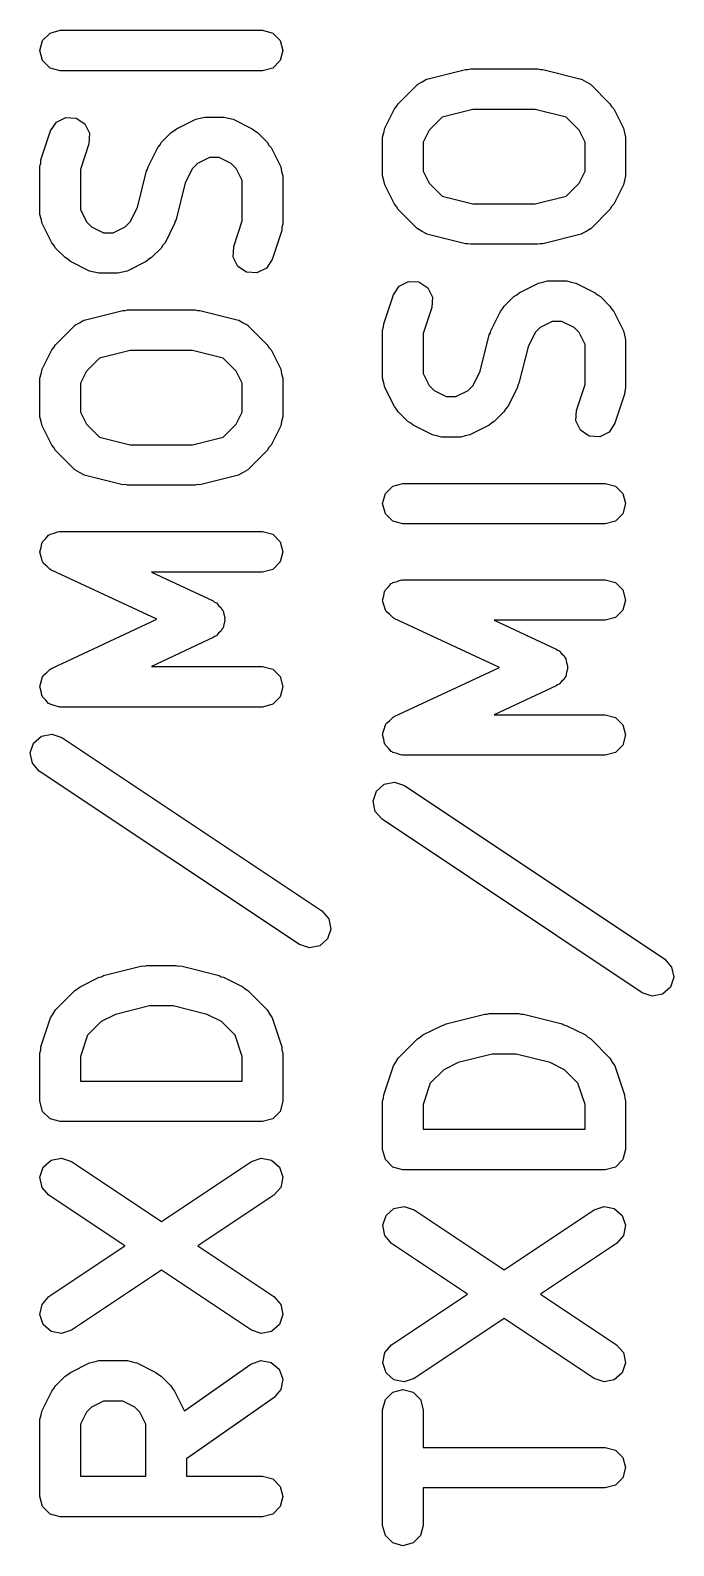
# Model space of a CAD drawing. Extents: x 0.01 to 2.32, y 0.03 to 1.59.
# Drawn here: x 1.259 to 1.4467, y 0.3156 to 0.7577 of the extents above; entities that cross this region are included whole.
import ezdxf

# ---------------------------------------------------------------- set-up
doc = ezdxf.new("R2010")
doc.units = 0
doc.header["$MEASUREMENT"] = 0
doc.layers.add('BLACK', color=7, linetype='CONTINUOUS')

msp = doc.modelspace()

# ---------------------------------------------------------------- linework, layer by layer
at = {"layer": 'BLACK', "linetype": 'CONTINUOUS'}
for p, q in [((1.26255, 0.75474), (1.26471, 0.7569)), ((1.26471, 0.7569), (1.26766, 0.75769)), ((1.26766, 0.75769), (1.32672, 0.75769)), ((1.32672, 0.75769), (1.32967, 0.7569)), ((1.32967, 0.7569), (1.33183, 0.75474)), ((1.26175, 0.75179), (1.26255, 0.75474)), ((1.26255, 0.74884), (1.26175, 0.75179)), ((1.33183, 0.75474), (1.33262, 0.75179)), ((1.33262, 0.75179), (1.33183, 0.74884)), ((1.26471, 0.74667), (1.26255, 0.74884)), ((1.33183, 0.74884), (1.32967, 0.74667)), ((1.26766, 0.74588), (1.26471, 0.74667)), ((1.32672, 0.74588), (1.26766, 0.74588)), ((1.32967, 0.74667), (1.32672, 0.74588)), ((1.37199, 0.74197), (1.37329, 0.74269)), ((1.37329, 0.74269), (1.37457, 0.74343)), ((1.37457, 0.74343), (1.37462, 0.74343)), ((1.37462, 0.74343), (1.37466, 0.74346)), ((1.37466, 0.74346), (1.38591, 0.74627)), ((1.38591, 0.74627), (1.38664, 0.74626)), ((1.38664, 0.74626), (1.38735, 0.74645)), ((1.38735, 0.74645), (1.40703, 0.74645)), ((1.40703, 0.74645), (1.40773, 0.74626)), ((1.40773, 0.74626), (1.40846, 0.74627)), ((1.40846, 0.74627), (1.41971, 0.74346)), ((1.41971, 0.74346), (1.41976, 0.74343)), ((1.41976, 0.74343), (1.41981, 0.74343)), ((1.41981, 0.74343), (1.42109, 0.74269)), ((1.42109, 0.74269), (1.42238, 0.74197)), ((1.3663, 0.73628), (1.37192, 0.7419)), ((1.37192, 0.7419), (1.37197, 0.74193)), ((1.37197, 0.74193), (1.37199, 0.74197)), ((1.42238, 0.74197), (1.42241, 0.74193)), ((1.42241, 0.74193), (1.42245, 0.7419)), ((1.42245, 0.7419), (1.42808, 0.73628)), ((1.36238, 0.72912), (1.36519, 0.73474)), ((1.36519, 0.73474), (1.36582, 0.73546)), ((1.36582, 0.73546), (1.3663, 0.73628)), ((1.38807, 0.73463), (1.37912, 0.7324)), ((1.4063, 0.73463), (1.38807, 0.73463)), ((1.41526, 0.7324), (1.4063, 0.73463)), ((1.42808, 0.73628), (1.42855, 0.73546)), ((1.42855, 0.73546), (1.42919, 0.73474)), ((1.42919, 0.73474), (1.432, 0.72912)), ((1.26487, 0.72835), (1.26655, 0.7309)), ((1.26655, 0.7309), (1.26929, 0.73227)), ((1.26929, 0.73227), (1.27234, 0.73208)), ((1.27234, 0.73208), (1.27489, 0.7304)), ((1.27489, 0.7304), (1.27626, 0.72766)), ((1.30158, 0.72895), (1.3072, 0.73176)), ((1.3072, 0.73176), (1.30853, 0.73203)), ((1.30853, 0.73203), (1.30984, 0.73238)), ((1.30984, 0.73238), (1.31547, 0.73238)), ((1.31547, 0.73238), (1.31678, 0.73203)), ((1.31678, 0.73203), (1.31811, 0.73176)), ((1.31811, 0.73176), (1.32373, 0.72895)), ((1.37912, 0.7324), (1.37533, 0.7286)), ((1.41905, 0.7286), (1.41526, 0.7324)), ((1.26206, 0.71991), (1.26487, 0.72835)), ((1.27626, 0.72766), (1.27607, 0.72461)), ((1.29675, 0.72421), (1.29723, 0.72503)), ((1.29723, 0.72503), (1.30004, 0.72784)), ((1.30004, 0.72784), (1.30087, 0.72832)), ((1.30087, 0.72832), (1.30158, 0.72895)), ((1.32373, 0.72895), (1.32444, 0.72832)), ((1.32444, 0.72832), (1.32527, 0.72784)), ((1.32527, 0.72784), (1.32808, 0.72503)), ((1.32808, 0.72503), (1.32855, 0.72421)), ((1.36175, 0.72648), (1.36211, 0.72779)), ((1.36175, 0.71523), (1.36175, 0.72648)), ((1.36211, 0.72779), (1.36238, 0.72912)), ((1.37533, 0.7286), (1.37357, 0.72508)), ((1.37357, 0.72508), (1.37357, 0.71662)), ((1.42081, 0.72508), (1.41905, 0.7286)), ((1.42081, 0.71662), (1.42081, 0.72508)), ((1.432, 0.72912), (1.43227, 0.72779)), ((1.43227, 0.72779), (1.43262, 0.72648)), ((1.43262, 0.72648), (1.43262, 0.71523)), ((1.27607, 0.72461), (1.27357, 0.71708)), ((1.29331, 0.71787), (1.29612, 0.7235)), ((1.29612, 0.7235), (1.29675, 0.72421)), ((1.32855, 0.72421), (1.32919, 0.7235)), ((1.32919, 0.7235), (1.332, 0.71787)), ((1.26175, 0.71804), (1.262, 0.71896)), ((1.26175, 0.70398), (1.26175, 0.71804)), ((1.262, 0.71896), (1.26206, 0.71991)), ((1.27357, 0.71708), (1.27357, 0.70538)), ((1.29021, 0.70604), (1.29286, 0.71666)), ((1.29286, 0.71666), (1.29318, 0.71723)), ((1.29318, 0.71723), (1.29331, 0.71787)), ((1.30626, 0.71736), (1.30417, 0.71317)), ((1.30772, 0.71881), (1.30626, 0.71736)), ((1.31124, 0.72057), (1.30772, 0.71881)), ((1.31407, 0.72057), (1.31124, 0.72057)), ((1.31759, 0.71881), (1.31407, 0.72057)), ((1.31905, 0.71736), (1.31759, 0.71881)), ((1.32081, 0.71384), (1.31905, 0.71736)), ((1.332, 0.71787), (1.33227, 0.71654)), ((1.33227, 0.71654), (1.33262, 0.71523)), ((1.37357, 0.71662), (1.37533, 0.7131)), ((1.41905, 0.7131), (1.42081, 0.71662)), ((1.30417, 0.71317), (1.30151, 0.70255)), ((1.32081, 0.70213), (1.32081, 0.71384)), ((1.33262, 0.71523), (1.33262, 0.70117)), ((1.36211, 0.71392), (1.36175, 0.71523)), ((1.36238, 0.71259), (1.36211, 0.71392)), ((1.36519, 0.70696), (1.36238, 0.71259)), ((1.37533, 0.7131), (1.37912, 0.70931)), ((1.41526, 0.70931), (1.41905, 0.7131)), ((1.432, 0.71259), (1.42919, 0.70696)), ((1.43227, 0.71392), (1.432, 0.71259)), ((1.43262, 0.71523), (1.43227, 0.71392)), ((1.37912, 0.70931), (1.38807, 0.70708)), ((1.4063, 0.70708), (1.41526, 0.70931)), ((1.26211, 0.70267), (1.26175, 0.70398)), ((1.27357, 0.70538), (1.27533, 0.70186)), ((1.28812, 0.70186), (1.29021, 0.70604)), ((1.36582, 0.70625), (1.36519, 0.70696)), ((1.3663, 0.70543), (1.36582, 0.70625)), ((1.37192, 0.69981), (1.3663, 0.70543)), ((1.38807, 0.70708), (1.4063, 0.70708)), ((1.42808, 0.70543), (1.42245, 0.69981)), ((1.42855, 0.70625), (1.42808, 0.70543)), ((1.42919, 0.70696), (1.42855, 0.70625)), ((1.26238, 0.70134), (1.26211, 0.70267)), ((1.26519, 0.69572), (1.26238, 0.70134)), ((1.27533, 0.70186), (1.27678, 0.7004)), ((1.27678, 0.7004), (1.2803, 0.69864)), ((1.2803, 0.69864), (1.28314, 0.69864)), ((1.28314, 0.69864), (1.28666, 0.7004)), ((1.28666, 0.7004), (1.28812, 0.70186)), ((1.30106, 0.70134), (1.29825, 0.69572)), ((1.30119, 0.70198), (1.30106, 0.70134)), ((1.30151, 0.70255), (1.30119, 0.70198)), ((1.3183, 0.6946), (1.32081, 0.70213)), ((1.33232, 0.6993), (1.32951, 0.69087)), ((1.33237, 0.70025), (1.33232, 0.6993)), ((1.33262, 0.70117), (1.33237, 0.70025)), ((1.37197, 0.69978), (1.37192, 0.69981)), ((1.37199, 0.69974), (1.37197, 0.69978)), ((1.37328, 0.69902), (1.37199, 0.69974)), ((1.37457, 0.69828), (1.37328, 0.69902)), ((1.42109, 0.69902), (1.41981, 0.69828)), ((1.42238, 0.69974), (1.42109, 0.69902)), ((1.42241, 0.69978), (1.42238, 0.69974)), ((1.42245, 0.69981), (1.42241, 0.69978)), ((1.26582, 0.695), (1.26519, 0.69572)), ((1.2663, 0.69418), (1.26582, 0.695)), ((1.26911, 0.69137), (1.2663, 0.69418)), ((1.29715, 0.69418), (1.29433, 0.69137)), ((1.29762, 0.695), (1.29715, 0.69418)), ((1.29825, 0.69572), (1.29762, 0.695)), ((1.31812, 0.69155), (1.3183, 0.6946)), ((1.37462, 0.69828), (1.37457, 0.69828)), ((1.37466, 0.69825), (1.37462, 0.69828)), ((1.38591, 0.69544), (1.37466, 0.69825)), ((1.38664, 0.69545), (1.38591, 0.69544)), ((1.38735, 0.69526), (1.38664, 0.69545)), ((1.40703, 0.69526), (1.38735, 0.69526)), ((1.40773, 0.69545), (1.40703, 0.69526)), ((1.40846, 0.69544), (1.40773, 0.69545)), ((1.41971, 0.69825), (1.40846, 0.69544)), ((1.41976, 0.69828), (1.41971, 0.69825)), ((1.41981, 0.69828), (1.41976, 0.69828)), ((1.26993, 0.69089), (1.26911, 0.69137)), ((1.27064, 0.69026), (1.26993, 0.69089)), ((1.27627, 0.68745), (1.27064, 0.69026)), ((1.2928, 0.69026), (1.28717, 0.68745)), ((1.29351, 0.69089), (1.2928, 0.69026)), ((1.29433, 0.69137), (1.29351, 0.69089)), ((1.31948, 0.68881), (1.31812, 0.69155)), ((1.32951, 0.69087), (1.32782, 0.68832)), ((1.2776, 0.68718), (1.27627, 0.68745)), ((1.27891, 0.68683), (1.2776, 0.68718)), ((1.28453, 0.68683), (1.27891, 0.68683)), ((1.28584, 0.68718), (1.28453, 0.68683)), ((1.28717, 0.68745), (1.28584, 0.68718)), ((1.32204, 0.68713), (1.31948, 0.68881)), ((1.32509, 0.68695), (1.32204, 0.68713)), ((1.32782, 0.68832), (1.32509, 0.68695)), ((1.36487, 0.68054), (1.36655, 0.68309)), ((1.36655, 0.68309), (1.36929, 0.68446)), ((1.36929, 0.68446), (1.37234, 0.68427)), ((1.37234, 0.68427), (1.37489, 0.68259)), ((1.37489, 0.68259), (1.37626, 0.67986)), ((1.40087, 0.68051), (1.40158, 0.68114)), ((1.40158, 0.68114), (1.4072, 0.68395)), ((1.4072, 0.68395), (1.40853, 0.68423)), ((1.40853, 0.68423), (1.40984, 0.68458)), ((1.40984, 0.68458), (1.41547, 0.68458)), ((1.41547, 0.68458), (1.41678, 0.68423)), ((1.41678, 0.68423), (1.41811, 0.68395)), ((1.41811, 0.68395), (1.42373, 0.68114)), ((1.42373, 0.68114), (1.42444, 0.68051)), ((1.36206, 0.6721), (1.36487, 0.68054)), ((1.37607, 0.6768), (1.37357, 0.66928)), ((1.37626, 0.67986), (1.37607, 0.6768)), ((1.39612, 0.67569), (1.39675, 0.6764)), ((1.39675, 0.6764), (1.39723, 0.67722)), ((1.39723, 0.67722), (1.40004, 0.68004)), ((1.40004, 0.68004), (1.40087, 0.68051)), ((1.42444, 0.68051), (1.42527, 0.68004)), ((1.42527, 0.68004), (1.42808, 0.67722)), ((1.42808, 0.67722), (1.42855, 0.6764)), ((1.42855, 0.6764), (1.42919, 0.67569)), ((1.27199, 0.67167), (1.27329, 0.67239)), ((1.27329, 0.67239), (1.27457, 0.67313)), ((1.27457, 0.67313), (1.27462, 0.67313)), ((1.27462, 0.67313), (1.27466, 0.67315)), ((1.27466, 0.67315), (1.28591, 0.67597)), ((1.28591, 0.67597), (1.28664, 0.67595)), ((1.28664, 0.67595), (1.28735, 0.67614)), ((1.28735, 0.67614), (1.30703, 0.67614)), ((1.30703, 0.67614), (1.30773, 0.67595)), ((1.30773, 0.67595), (1.30846, 0.67597)), ((1.30846, 0.67597), (1.31971, 0.67315)), ((1.31971, 0.67315), (1.31976, 0.67313)), ((1.31976, 0.67313), (1.31981, 0.67313)), ((1.31981, 0.67313), (1.32109, 0.67239)), ((1.32109, 0.67239), (1.32238, 0.67167)), ((1.362, 0.67115), (1.36206, 0.6721)), ((1.39331, 0.67007), (1.39612, 0.67569)), ((1.41124, 0.67277), (1.40772, 0.67101)), ((1.41407, 0.67277), (1.41124, 0.67277)), ((1.41759, 0.67101), (1.41407, 0.67277)), ((1.42919, 0.67569), (1.432, 0.67007)), ((1.2663, 0.66598), (1.27192, 0.6716)), ((1.27192, 0.6716), (1.27197, 0.67163)), ((1.27197, 0.67163), (1.27199, 0.67167)), ((1.32238, 0.67167), (1.32241, 0.67163)), ((1.32241, 0.67163), (1.32245, 0.6716)), ((1.32245, 0.6716), (1.32808, 0.66598)), ((1.36175, 0.67024), (1.362, 0.67115)), ((1.36175, 0.65617), (1.36175, 0.67024)), ((1.37357, 0.66928), (1.37357, 0.65757)), ((1.39021, 0.65824), (1.39286, 0.66886)), ((1.39286, 0.66886), (1.39318, 0.66943)), ((1.39318, 0.66943), (1.39331, 0.67007)), ((1.40626, 0.66955), (1.40417, 0.66536)), ((1.40772, 0.67101), (1.40626, 0.66955)), ((1.41905, 0.66955), (1.41759, 0.67101)), ((1.42081, 0.66603), (1.41905, 0.66955)), ((1.432, 0.67007), (1.43227, 0.66873)), ((1.43227, 0.66873), (1.43262, 0.66742)), ((1.26238, 0.65882), (1.26519, 0.66444)), ((1.26519, 0.66444), (1.26582, 0.66515)), ((1.26582, 0.66515), (1.2663, 0.66598)), ((1.28807, 0.66433), (1.27912, 0.66209)), ((1.3063, 0.66433), (1.28807, 0.66433)), ((1.31526, 0.66209), (1.3063, 0.66433)), ((1.32808, 0.66598), (1.32855, 0.66515)), ((1.32855, 0.66515), (1.32919, 0.66444)), ((1.32919, 0.66444), (1.332, 0.65882)), ((1.40417, 0.66536), (1.40151, 0.65474)), ((1.42081, 0.65432), (1.42081, 0.66603)), ((1.43262, 0.66742), (1.43262, 0.65336)), ((1.26211, 0.65749), (1.26238, 0.65882)), ((1.27912, 0.66209), (1.27533, 0.6583)), ((1.31905, 0.6583), (1.31526, 0.66209)), ((1.332, 0.65882), (1.33227, 0.65749)), ((1.26175, 0.65617), (1.26211, 0.65749)), ((1.26175, 0.64493), (1.26175, 0.65617)), ((1.27533, 0.6583), (1.27357, 0.65478)), ((1.27357, 0.65478), (1.27357, 0.64632)), ((1.32081, 0.65478), (1.31905, 0.6583)), ((1.32081, 0.64632), (1.32081, 0.65478)), ((1.33227, 0.65749), (1.33262, 0.65617)), ((1.33262, 0.65617), (1.33262, 0.64493)), ((1.36211, 0.65486), (1.36175, 0.65617)), ((1.36238, 0.65353), (1.36211, 0.65486)), ((1.37357, 0.65757), (1.37533, 0.65405)), ((1.38812, 0.65405), (1.39021, 0.65824)), ((1.40151, 0.65474), (1.40119, 0.65417)), ((1.4183, 0.64679), (1.42081, 0.65432)), ((1.36519, 0.64791), (1.36238, 0.65353)), ((1.37533, 0.65405), (1.37678, 0.65259)), ((1.37678, 0.65259), (1.3803, 0.65083)), ((1.3803, 0.65083), (1.38314, 0.65083)), ((1.38314, 0.65083), (1.38666, 0.65259)), ((1.38666, 0.65259), (1.38812, 0.65405)), ((1.40106, 0.65353), (1.39825, 0.64791)), ((1.40119, 0.65417), (1.40106, 0.65353)), ((1.43232, 0.6515), (1.42951, 0.64306)), ((1.43237, 0.65245), (1.43232, 0.6515)), ((1.43262, 0.65336), (1.43237, 0.65245)), ((1.27357, 0.64632), (1.27533, 0.6428)), ((1.31905, 0.6428), (1.32081, 0.64632)), ((1.36582, 0.6472), (1.36519, 0.64791)), ((1.3663, 0.64638), (1.36582, 0.6472)), ((1.36911, 0.64356), (1.3663, 0.64638)), ((1.39715, 0.64638), (1.39433, 0.64356)), ((1.39762, 0.6472), (1.39715, 0.64638)), ((1.39825, 0.64791), (1.39762, 0.6472)), ((1.41812, 0.64374), (1.4183, 0.64679)), ((1.26211, 0.64362), (1.26175, 0.64493)), ((1.26238, 0.64229), (1.26211, 0.64362)), ((1.26519, 0.63666), (1.26238, 0.64229)), ((1.27533, 0.6428), (1.27912, 0.63901)), ((1.31526, 0.63901), (1.31905, 0.6428)), ((1.332, 0.64229), (1.32919, 0.63666)), ((1.33227, 0.64362), (1.332, 0.64229)), ((1.33262, 0.64493), (1.33227, 0.64362)), ((1.36993, 0.64309), (1.36911, 0.64356)), ((1.37064, 0.64246), (1.36993, 0.64309)), ((1.37627, 0.63965), (1.37064, 0.64246)), ((1.3928, 0.64246), (1.38717, 0.63965)), ((1.39351, 0.64309), (1.3928, 0.64246)), ((1.39433, 0.64356), (1.39351, 0.64309)), ((1.41948, 0.64101), (1.41812, 0.64374)), ((1.42204, 0.63932), (1.41948, 0.64101)), ((1.42951, 0.64306), (1.42782, 0.64051)), ((1.26582, 0.63595), (1.26519, 0.63666)), ((1.27912, 0.63901), (1.28807, 0.63677)), ((1.28807, 0.63677), (1.3063, 0.63677)), ((1.3063, 0.63677), (1.31526, 0.63901)), ((1.32919, 0.63666), (1.32855, 0.63595)), ((1.3776, 0.63937), (1.37627, 0.63965)), ((1.37891, 0.63902), (1.3776, 0.63937)), ((1.38453, 0.63902), (1.37891, 0.63902)), ((1.38584, 0.63937), (1.38453, 0.63902)), ((1.38717, 0.63965), (1.38584, 0.63937)), ((1.42509, 0.63914), (1.42204, 0.63932)), ((1.42782, 0.64051), (1.42509, 0.63914)), ((1.2663, 0.63513), (1.26582, 0.63595)), ((1.27192, 0.6295), (1.2663, 0.63513)), ((1.32808, 0.63513), (1.32245, 0.6295)), ((1.32855, 0.63595), (1.32808, 0.63513)), ((1.27197, 0.62948), (1.27192, 0.6295)), ((1.27199, 0.62943), (1.27197, 0.62948)), ((1.27329, 0.62872), (1.27199, 0.62943)), ((1.27457, 0.62797), (1.27329, 0.62872)), ((1.27462, 0.62797), (1.27457, 0.62797)), ((1.27466, 0.62795), (1.27462, 0.62797)), ((1.28591, 0.62514), (1.27466, 0.62795)), ((1.31971, 0.62795), (1.30846, 0.62514)), ((1.31976, 0.62797), (1.31971, 0.62795)), ((1.31981, 0.62797), (1.31976, 0.62797)), ((1.32109, 0.62872), (1.31981, 0.62797)), ((1.32238, 0.62943), (1.32109, 0.62872)), ((1.32241, 0.62948), (1.32238, 0.62943)), ((1.32245, 0.6295), (1.32241, 0.62948)), ((1.28664, 0.62515), (1.28591, 0.62514)), ((1.28735, 0.62496), (1.28664, 0.62515)), ((1.30703, 0.62496), (1.28735, 0.62496)), ((1.30773, 0.62515), (1.30703, 0.62496)), ((1.30846, 0.62514), (1.30773, 0.62515)), ((1.36255, 0.62257), (1.36471, 0.62473)), ((1.36471, 0.62473), (1.36766, 0.62552)), ((1.36766, 0.62552), (1.42672, 0.62552)), ((1.42672, 0.62552), (1.42967, 0.62473)), ((1.42967, 0.62473), (1.43183, 0.62257)), ((1.36175, 0.61962), (1.36255, 0.62257)), ((1.36255, 0.61667), (1.36175, 0.61962)), ((1.43183, 0.62257), (1.43262, 0.61962)), ((1.43262, 0.61962), (1.43183, 0.61667)), ((1.36471, 0.6145), (1.36255, 0.61667)), ((1.36766, 0.61371), (1.36471, 0.6145)), ((1.42967, 0.6145), (1.42672, 0.61371)), ((1.43183, 0.61667), (1.42967, 0.6145)), ((1.26345, 0.60942), (1.26427, 0.6104)), ((1.26427, 0.6104), (1.26452, 0.61049)), ((1.26452, 0.61049), (1.26471, 0.61067)), ((1.26471, 0.61067), (1.26594, 0.611)), ((1.26594, 0.611), (1.26715, 0.61144)), ((1.26715, 0.61144), (1.26741, 0.61139)), ((1.26741, 0.61139), (1.26766, 0.61146)), ((1.26766, 0.61146), (1.32672, 0.61146)), ((1.32672, 0.61146), (1.32967, 0.61067)), ((1.32967, 0.61067), (1.33183, 0.60851)), ((1.42672, 0.61371), (1.36766, 0.61371)), ((1.26175, 0.60556), (1.26209, 0.60679)), ((1.26209, 0.60679), (1.26231, 0.60805)), ((1.26231, 0.60805), (1.26248, 0.60825)), ((1.26248, 0.60825), (1.26255, 0.60851)), ((1.26255, 0.60851), (1.26345, 0.60942)), ((1.33183, 0.60851), (1.33262, 0.60556)), ((1.26182, 0.6053), (1.26175, 0.60556)), ((1.26178, 0.60504), (1.26182, 0.6053)), ((1.26221, 0.60384), (1.26178, 0.60504)), ((1.26255, 0.6026), (1.26221, 0.60384)), ((1.26273, 0.60242), (1.26255, 0.6026)), ((1.26282, 0.60217), (1.26273, 0.60242)), ((1.2638, 0.60135), (1.26282, 0.60217)), ((1.26471, 0.60044), (1.2638, 0.60135)), ((1.33183, 0.6026), (1.32967, 0.60044)), ((1.33262, 0.60556), (1.33183, 0.6026)), ((1.26496, 0.60037), (1.26471, 0.60044)), ((1.26516, 0.6002), (1.26496, 0.60037)), ((1.29588, 0.58587), (1.26516, 0.6002)), ((1.32672, 0.59965), (1.29428, 0.59965)), ((1.29428, 0.59965), (1.31234, 0.59122)), ((1.32967, 0.60044), (1.32672, 0.59965)), ((1.36471, 0.59661), (1.36594, 0.59694)), ((1.36594, 0.59694), (1.36715, 0.59738)), ((1.36715, 0.59738), (1.36741, 0.59733)), ((1.36741, 0.59733), (1.36766, 0.5974)), ((1.36766, 0.5974), (1.42672, 0.5974)), ((1.42672, 0.5974), (1.42967, 0.59661)), ((1.36175, 0.5915), (1.36209, 0.59273)), ((1.36209, 0.59273), (1.36231, 0.59399)), ((1.36231, 0.59399), (1.36248, 0.5942)), ((1.36248, 0.5942), (1.36255, 0.59445)), ((1.36255, 0.59445), (1.36345, 0.59535)), ((1.36345, 0.59535), (1.36427, 0.59633)), ((1.36427, 0.59633), (1.36452, 0.59642)), ((1.36452, 0.59642), (1.36471, 0.59661)), ((1.42967, 0.59661), (1.43183, 0.59445)), ((1.43183, 0.59445), (1.43262, 0.5915)), ((1.31234, 0.59122), (1.31274, 0.59089)), ((1.31274, 0.59089), (1.31323, 0.59071)), ((1.31323, 0.59071), (1.31389, 0.58992)), ((1.31389, 0.58992), (1.31468, 0.58926)), ((1.31468, 0.58926), (1.31486, 0.58877)), ((1.31486, 0.58877), (1.31519, 0.58837)), ((1.31519, 0.58837), (1.31537, 0.58735)), ((1.36182, 0.59124), (1.36175, 0.5915)), ((1.36178, 0.59098), (1.36182, 0.59124)), ((1.36221, 0.58978), (1.36178, 0.59098)), ((1.36255, 0.58854), (1.36221, 0.58978)), ((1.36273, 0.58836), (1.36255, 0.58854)), ((1.36282, 0.58811), (1.36273, 0.58836)), ((1.3638, 0.58729), (1.36282, 0.58811)), ((1.43183, 0.58854), (1.42967, 0.58638)), ((1.43262, 0.5915), (1.43183, 0.58854)), ((1.26516, 0.57154), (1.29588, 0.58587)), ((1.31537, 0.58439), (1.31519, 0.58337)), ((1.31537, 0.58735), (1.31573, 0.58639)), ((1.31573, 0.58536), (1.31537, 0.58439)), ((1.31573, 0.58639), (1.31564, 0.58587)), ((1.31564, 0.58587), (1.31573, 0.58536)), ((1.36471, 0.58638), (1.3638, 0.58729)), ((1.36496, 0.58631), (1.36471, 0.58638)), ((1.36516, 0.58615), (1.36496, 0.58631)), ((1.39588, 0.57181), (1.36516, 0.58615)), ((1.42672, 0.58559), (1.39428, 0.58559)), ((1.39428, 0.58559), (1.41234, 0.57716)), ((1.42967, 0.58638), (1.42672, 0.58559)), ((1.31234, 0.58052), (1.29428, 0.57209)), ((1.31274, 0.58086), (1.31234, 0.58052)), ((1.31323, 0.58103), (1.31274, 0.58086)), ((1.31389, 0.58182), (1.31323, 0.58103)), ((1.31468, 0.58249), (1.31389, 0.58182)), ((1.31486, 0.58298), (1.31468, 0.58249)), ((1.31519, 0.58337), (1.31486, 0.58298)), ((1.41234, 0.57716), (1.41274, 0.57683)), ((1.41274, 0.57683), (1.41323, 0.57665)), ((1.41323, 0.57665), (1.41389, 0.57586)), ((1.41389, 0.57586), (1.41468, 0.5752)), ((1.41468, 0.5752), (1.41486, 0.57471)), ((1.41486, 0.57471), (1.41519, 0.57431)), ((1.26282, 0.56957), (1.2638, 0.5704)), ((1.2638, 0.5704), (1.26471, 0.5713)), ((1.26471, 0.5713), (1.26496, 0.57137)), ((1.26496, 0.57137), (1.26516, 0.57154)), ((1.29428, 0.57209), (1.32672, 0.57209)), ((1.32672, 0.57209), (1.32967, 0.5713)), ((1.32967, 0.5713), (1.33183, 0.56914)), ((1.36516, 0.55748), (1.39588, 0.57181)), ((1.41519, 0.57431), (1.41537, 0.57329)), ((1.41537, 0.57033), (1.41519, 0.56931)), ((1.41537, 0.57329), (1.41573, 0.57232)), ((1.41573, 0.5713), (1.41537, 0.57033)), ((1.41573, 0.57232), (1.41564, 0.57181)), ((1.41564, 0.57181), (1.41573, 0.5713)), ((1.26175, 0.56619), (1.26182, 0.56644)), ((1.26209, 0.56495), (1.26175, 0.56619)), ((1.26178, 0.5667), (1.26221, 0.5679)), ((1.26182, 0.56644), (1.26178, 0.5667)), ((1.26221, 0.5679), (1.26255, 0.56914)), ((1.26255, 0.56914), (1.26273, 0.56932)), ((1.26273, 0.56932), (1.26282, 0.56957)), ((1.33183, 0.56914), (1.33262, 0.56619)), ((1.33262, 0.56619), (1.33183, 0.56323)), ((1.41234, 0.56646), (1.39428, 0.55803)), ((1.41274, 0.56679), (1.41234, 0.56646)), ((1.41323, 0.56697), (1.41274, 0.56679)), ((1.41389, 0.56776), (1.41323, 0.56697)), ((1.41468, 0.56842), (1.41389, 0.56776)), ((1.41486, 0.56891), (1.41468, 0.56842)), ((1.41519, 0.56931), (1.41486, 0.56891)), ((1.26231, 0.56369), (1.26209, 0.56495)), ((1.26248, 0.56349), (1.26231, 0.56369)), ((1.26255, 0.56323), (1.26248, 0.56349)), ((1.26345, 0.56233), (1.26255, 0.56323)), ((1.26427, 0.56135), (1.26345, 0.56233)), ((1.33183, 0.56323), (1.32967, 0.56107)), ((1.26452, 0.56126), (1.26427, 0.56135)), ((1.26471, 0.56107), (1.26452, 0.56126)), ((1.26594, 0.56074), (1.26471, 0.56107)), ((1.26715, 0.5603), (1.26594, 0.56074)), ((1.26741, 0.56035), (1.26715, 0.5603)), ((1.26766, 0.56028), (1.26741, 0.56035)), ((1.32672, 0.56028), (1.26766, 0.56028)), ((1.32967, 0.56107), (1.32672, 0.56028)), ((1.3638, 0.55634), (1.36471, 0.55724)), ((1.36471, 0.55724), (1.36496, 0.55731)), ((1.36496, 0.55731), (1.36516, 0.55748)), ((1.39428, 0.55803), (1.42672, 0.55803)), ((1.42672, 0.55803), (1.42967, 0.55724)), ((1.42967, 0.55724), (1.43183, 0.55508)), ((1.36178, 0.55264), (1.36221, 0.55384)), ((1.36182, 0.55238), (1.36178, 0.55264)), ((1.36221, 0.55384), (1.36255, 0.55508)), ((1.36255, 0.55508), (1.36273, 0.55527)), ((1.36273, 0.55527), (1.36282, 0.55551)), ((1.36282, 0.55551), (1.3638, 0.55634)), ((1.43183, 0.55508), (1.43262, 0.55213)), ((1.25895, 0.54688), (1.25993, 0.54978)), ((1.25993, 0.54978), (1.26223, 0.5518)), ((1.26223, 0.5518), (1.26523, 0.55239)), ((1.26523, 0.55239), (1.26812, 0.55141)), ((1.26812, 0.55141), (1.34405, 0.5008)), ((1.36175, 0.55213), (1.36182, 0.55238)), ((1.36209, 0.55089), (1.36175, 0.55213)), ((1.36231, 0.54963), (1.36209, 0.55089)), ((1.36248, 0.54943), (1.36231, 0.54963)), ((1.36255, 0.54917), (1.36248, 0.54943)), ((1.36345, 0.54827), (1.36255, 0.54917)), ((1.36427, 0.54729), (1.36345, 0.54827)), ((1.43183, 0.54917), (1.42967, 0.54701)), ((1.43262, 0.55213), (1.43183, 0.54917)), ((1.25955, 0.54388), (1.25895, 0.54688)), ((1.26157, 0.54159), (1.25955, 0.54388)), ((1.36452, 0.5472), (1.36427, 0.54729)), ((1.36471, 0.54701), (1.36452, 0.5472)), ((1.36594, 0.54668), (1.36471, 0.54701)), ((1.36715, 0.54624), (1.36594, 0.54668)), ((1.36741, 0.54629), (1.36715, 0.54624)), ((1.36766, 0.54622), (1.36741, 0.54629)), ((1.42672, 0.54622), (1.36766, 0.54622)), ((1.42967, 0.54701), (1.42672, 0.54622)), ((1.3375, 0.49097), (1.26157, 0.54159)), ((1.35895, 0.53282), (1.35993, 0.53572)), ((1.35993, 0.53572), (1.36223, 0.53773)), ((1.36223, 0.53773), (1.36523, 0.53833)), ((1.36523, 0.53833), (1.36812, 0.53736)), ((1.36812, 0.53736), (1.44405, 0.48674)), ((1.35955, 0.52982), (1.35895, 0.53282)), ((1.36157, 0.52753), (1.35955, 0.52982)), ((1.4375, 0.47691), (1.36157, 0.52753)), ((1.34405, 0.5008), (1.34607, 0.4985)), ((1.34667, 0.4955), (1.34569, 0.49261)), ((1.34607, 0.4985), (1.34667, 0.4955)), ((1.3404, 0.48999), (1.3375, 0.49097)), ((1.34569, 0.49261), (1.34339, 0.49059)), ((1.34339, 0.49059), (1.3404, 0.48999)), ((1.44405, 0.48674), (1.44607, 0.48444)), ((1.27972, 0.48161), (1.28029, 0.48193)), ((1.28029, 0.48193), (1.29154, 0.48474)), ((1.29154, 0.48474), (1.29227, 0.48473)), ((1.29227, 0.48473), (1.29297, 0.48492)), ((1.29297, 0.48492), (1.30141, 0.48492)), ((1.30141, 0.48492), (1.30211, 0.48473)), ((1.30211, 0.48473), (1.30284, 0.48474)), ((1.30284, 0.48474), (1.31409, 0.48193)), ((1.31409, 0.48193), (1.31466, 0.48161)), ((1.44607, 0.48444), (1.44667, 0.48144)), ((1.2663, 0.47194), (1.27192, 0.47756)), ((1.27192, 0.47756), (1.27274, 0.47804)), ((1.27274, 0.47804), (1.27346, 0.47867)), ((1.27346, 0.47867), (1.27908, 0.48148)), ((1.27908, 0.48148), (1.27972, 0.48161)), ((1.31466, 0.48161), (1.3153, 0.48148)), ((1.3153, 0.48148), (1.32092, 0.47867)), ((1.32092, 0.47867), (1.32163, 0.47804)), ((1.32163, 0.47804), (1.32245, 0.47756)), ((1.32245, 0.47756), (1.32808, 0.47194)), ((1.44569, 0.47855), (1.44339, 0.47653)), ((1.44667, 0.48144), (1.44569, 0.47855)), ((1.2937, 0.4731), (1.28378, 0.47063)), ((1.30068, 0.4731), (1.2937, 0.4731)), ((1.31059, 0.47063), (1.30068, 0.4731)), ((1.4404, 0.47593), (1.4375, 0.47691)), ((1.44339, 0.47653), (1.4404, 0.47593)), ((1.26206, 0.46119), (1.26487, 0.46963)), ((1.26487, 0.46963), (1.26562, 0.47076)), ((1.26562, 0.47076), (1.2663, 0.47194)), ((1.28378, 0.47063), (1.27959, 0.46853)), ((1.31478, 0.46853), (1.31059, 0.47063)), ((1.32808, 0.47194), (1.32876, 0.47076)), ((1.32876, 0.47076), (1.32951, 0.46963)), ((1.32951, 0.46963), (1.33232, 0.46119)), ((1.38029, 0.46787), (1.39154, 0.47068)), ((1.39154, 0.47068), (1.39227, 0.47067)), ((1.39227, 0.47067), (1.39297, 0.47086)), ((1.39297, 0.47086), (1.40141, 0.47086)), ((1.40141, 0.47086), (1.40211, 0.47067)), ((1.40211, 0.47067), (1.40284, 0.47068)), ((1.40284, 0.47068), (1.41409, 0.46787)), ((1.27563, 0.46457), (1.27357, 0.45837)), ((1.27959, 0.46853), (1.27563, 0.46457)), ((1.31874, 0.46457), (1.31478, 0.46853)), ((1.32081, 0.45837), (1.31874, 0.46457)), ((1.37274, 0.46398), (1.37346, 0.46461)), ((1.37346, 0.46461), (1.37908, 0.46742)), ((1.37908, 0.46742), (1.37972, 0.46755)), ((1.37972, 0.46755), (1.38029, 0.46787)), ((1.41409, 0.46787), (1.41466, 0.46755)), ((1.41466, 0.46755), (1.4153, 0.46742)), ((1.4153, 0.46742), (1.42092, 0.46461)), ((1.42092, 0.46461), (1.42163, 0.46398)), ((1.26175, 0.45932), (1.262, 0.46024)), ((1.262, 0.46024), (1.26206, 0.46119)), ((1.33232, 0.46119), (1.33237, 0.46024)), ((1.33237, 0.46024), (1.33262, 0.45932)), ((1.3663, 0.45788), (1.37192, 0.4635)), ((1.37192, 0.4635), (1.37274, 0.46398)), ((1.42163, 0.46398), (1.42245, 0.4635)), ((1.42245, 0.4635), (1.42808, 0.45788)), ((1.26175, 0.44526), (1.26175, 0.45932)), ((1.27357, 0.45837), (1.27357, 0.45117)), ((1.32081, 0.45117), (1.32081, 0.45837)), ((1.33262, 0.45932), (1.33262, 0.44526)), ((1.36206, 0.44713), (1.36487, 0.45557)), ((1.36487, 0.45557), (1.36562, 0.4567)), ((1.36562, 0.4567), (1.3663, 0.45788)), ((1.38378, 0.45656), (1.37959, 0.45447)), ((1.3937, 0.45904), (1.38378, 0.45656)), ((1.40068, 0.45904), (1.3937, 0.45904)), ((1.41059, 0.45656), (1.40068, 0.45904)), ((1.41478, 0.45447), (1.41059, 0.45656)), ((1.42808, 0.45788), (1.42876, 0.4567)), ((1.42876, 0.4567), (1.42951, 0.45557)), ((1.42951, 0.45557), (1.43232, 0.44713)), ((1.27357, 0.45117), (1.32081, 0.45117)), ((1.37959, 0.45447), (1.37563, 0.45051)), ((1.41874, 0.45051), (1.41478, 0.45447)), ((1.362, 0.44618), (1.36206, 0.44713)), ((1.37563, 0.45051), (1.37357, 0.44431)), ((1.42081, 0.44431), (1.41874, 0.45051)), ((1.43232, 0.44713), (1.43237, 0.44618)), ((1.26255, 0.44231), (1.26175, 0.44526)), ((1.26471, 0.44015), (1.26255, 0.44231)), ((1.33183, 0.44231), (1.32967, 0.44015)), ((1.33262, 0.44526), (1.33183, 0.44231)), ((1.36175, 0.44526), (1.362, 0.44618)), ((1.36175, 0.4312), (1.36175, 0.44526)), ((1.37357, 0.44431), (1.37357, 0.43711)), ((1.42081, 0.43711), (1.42081, 0.44431)), ((1.43237, 0.44618), (1.43262, 0.44526)), ((1.43262, 0.44526), (1.43262, 0.4312)), ((1.26766, 0.43936), (1.26471, 0.44015)), ((1.32672, 0.43936), (1.26766, 0.43936)), ((1.32967, 0.44015), (1.32672, 0.43936)), ((1.37357, 0.43711), (1.42081, 0.43711)), ((1.36255, 0.42825), (1.36175, 0.4312)), ((1.43262, 0.4312), (1.43183, 0.42825)), ((1.26177, 0.42315), (1.26275, 0.42604)), ((1.26275, 0.42604), (1.26504, 0.42806)), ((1.26504, 0.42806), (1.26804, 0.42866)), ((1.26804, 0.42866), (1.27094, 0.42768)), ((1.27094, 0.42768), (1.29719, 0.41018)), ((1.29719, 0.41018), (1.32344, 0.42768)), ((1.32344, 0.42768), (1.32634, 0.42866)), ((1.32634, 0.42866), (1.32933, 0.42806)), ((1.32933, 0.42806), (1.33163, 0.42604)), ((1.33163, 0.42604), (1.33261, 0.42315)), ((1.36471, 0.42609), (1.36255, 0.42825)), ((1.36766, 0.4253), (1.36471, 0.42609)), ((1.42672, 0.4253), (1.36766, 0.4253)), ((1.42967, 0.42609), (1.42672, 0.4253)), ((1.43183, 0.42825), (1.42967, 0.42609)), ((1.26237, 0.42015), (1.26177, 0.42315)), ((1.26438, 0.41785), (1.26237, 0.42015)), ((1.33201, 0.42015), (1.32999, 0.41785)), ((1.33261, 0.42315), (1.33201, 0.42015)), ((1.28654, 0.40308), (1.26438, 0.41785)), ((1.32999, 0.41785), (1.30783, 0.40308)), ((1.36177, 0.40909), (1.36275, 0.41198)), ((1.36275, 0.41198), (1.36504, 0.414)), ((1.36504, 0.414), (1.36804, 0.4146)), ((1.36804, 0.4146), (1.37094, 0.41362)), ((1.37094, 0.41362), (1.39719, 0.39612)), ((1.39719, 0.39612), (1.42344, 0.41362)), ((1.42344, 0.41362), (1.42634, 0.4146)), ((1.42634, 0.4146), (1.42933, 0.414)), ((1.42933, 0.414), (1.43163, 0.41198)), ((1.43163, 0.41198), (1.43261, 0.40909)), ((1.36237, 0.40609), (1.36177, 0.40909)), ((1.43261, 0.40909), (1.43201, 0.40609)), ((1.26438, 0.38831), (1.28654, 0.40308)), ((1.30783, 0.40308), (1.32999, 0.38831)), ((1.36438, 0.40379), (1.36237, 0.40609)), ((1.38654, 0.38902), (1.36438, 0.40379)), ((1.42999, 0.40379), (1.40783, 0.38902)), ((1.43201, 0.40609), (1.42999, 0.40379)), ((1.29719, 0.39598), (1.27094, 0.37848)), ((1.32344, 0.37848), (1.29719, 0.39598)), ((1.26177, 0.38302), (1.26237, 0.38601)), ((1.26237, 0.38601), (1.26438, 0.38831)), ((1.32999, 0.38831), (1.33201, 0.38601)), ((1.33201, 0.38601), (1.33261, 0.38302)), ((1.36438, 0.37425), (1.38654, 0.38902)), ((1.40783, 0.38902), (1.42999, 0.37425)), ((1.26275, 0.38012), (1.26177, 0.38302)), ((1.33261, 0.38302), (1.33163, 0.38012)), ((1.39719, 0.38192), (1.37094, 0.36442)), ((1.42344, 0.36442), (1.39719, 0.38192)), ((1.26504, 0.3781), (1.26275, 0.38012)), ((1.26804, 0.3775), (1.26504, 0.3781)), ((1.27094, 0.37848), (1.26804, 0.3775)), ((1.32634, 0.3775), (1.32344, 0.37848)), ((1.32933, 0.3781), (1.32634, 0.3775)), ((1.33163, 0.38012), (1.32933, 0.3781)), ((1.36177, 0.36896), (1.36237, 0.37195)), ((1.36237, 0.37195), (1.36438, 0.37425)), ((1.42999, 0.37425), (1.43201, 0.37195)), ((1.43201, 0.37195), (1.43261, 0.36896)), ((1.27064, 0.36618), (1.27627, 0.36899)), ((1.27627, 0.36899), (1.2776, 0.36927)), ((1.2776, 0.36927), (1.27891, 0.36962)), ((1.27891, 0.36962), (1.28735, 0.36962)), ((1.28735, 0.36962), (1.28866, 0.36927)), ((1.28866, 0.36927), (1.28999, 0.36899)), ((1.28999, 0.36899), (1.29561, 0.36618)), ((1.30391, 0.35495), (1.32333, 0.36855)), ((1.32333, 0.36855), (1.3262, 0.3696)), ((1.3262, 0.3696), (1.32921, 0.36906)), ((1.32921, 0.36906), (1.33155, 0.3671)), ((1.33155, 0.3671), (1.3326, 0.36423)), ((1.36275, 0.36606), (1.36177, 0.36896)), ((1.43261, 0.36896), (1.43163, 0.36606)), ((1.2663, 0.36226), (1.26911, 0.36508)), ((1.26911, 0.36508), (1.26993, 0.36555)), ((1.26993, 0.36555), (1.27064, 0.36618)), ((1.29561, 0.36618), (1.29632, 0.36555)), ((1.29632, 0.36555), (1.29715, 0.36508)), ((1.29715, 0.36508), (1.29996, 0.36226)), ((1.3326, 0.36423), (1.33207, 0.36122)), ((1.36504, 0.36404), (1.36275, 0.36606)), ((1.36804, 0.36344), (1.36504, 0.36404)), ((1.37094, 0.36442), (1.36804, 0.36344)), ((1.42634, 0.36344), (1.42344, 0.36442)), ((1.42933, 0.36404), (1.42634, 0.36344)), ((1.43163, 0.36606), (1.42933, 0.36404)), ((1.26238, 0.3551), (1.26519, 0.36073)), ((1.26519, 0.36073), (1.26582, 0.36144)), ((1.26582, 0.36144), (1.2663, 0.36226)), ((1.29996, 0.36226), (1.30043, 0.36144)), ((1.30043, 0.36144), (1.30106, 0.36073)), ((1.30106, 0.36073), (1.30388, 0.3551)), ((1.3301, 0.35887), (1.3045, 0.34095)), ((1.33207, 0.36122), (1.3301, 0.35887)), ((1.36175, 0.35528), (1.36255, 0.35823)), ((1.36255, 0.35823), (1.36471, 0.36039)), ((1.36471, 0.36039), (1.36766, 0.36118)), ((1.36766, 0.36118), (1.37061, 0.36039)), ((1.37061, 0.36039), (1.37277, 0.35823)), ((1.37277, 0.35823), (1.37357, 0.35528)), ((1.26175, 0.35246), (1.26211, 0.35378)), ((1.26211, 0.35378), (1.26238, 0.3551)), ((1.27533, 0.35459), (1.27357, 0.35107)), ((1.27678, 0.35605), (1.27533, 0.35459)), ((1.2803, 0.35781), (1.27678, 0.35605)), ((1.28595, 0.35781), (1.2803, 0.35781)), ((1.28947, 0.35605), (1.28595, 0.35781)), ((1.29093, 0.35459), (1.28947, 0.35605)), ((1.29269, 0.35107), (1.29093, 0.35459)), ((1.30388, 0.3551), (1.30391, 0.35495)), ((1.36175, 0.32153), (1.36175, 0.35528)), ((1.37357, 0.35528), (1.37357, 0.34431)), ((1.26175, 0.32997), (1.26175, 0.35246)), ((1.27357, 0.35107), (1.27357, 0.33587)), ((1.29269, 0.33587), (1.29269, 0.35107)), ((1.3045, 0.34095), (1.3045, 0.33587)), ((1.37357, 0.34431), (1.42672, 0.34431)), ((1.42672, 0.34431), (1.42967, 0.34352)), ((1.42967, 0.34352), (1.43183, 0.34136)), ((1.43183, 0.34136), (1.43262, 0.3384)), ((1.43262, 0.3384), (1.43183, 0.33545)), ((1.27357, 0.33587), (1.29269, 0.33587)), ((1.3045, 0.33587), (1.32672, 0.33587)), ((1.32672, 0.33587), (1.32967, 0.33508)), ((1.32967, 0.33508), (1.33183, 0.33292)), ((1.33183, 0.33292), (1.33262, 0.32997)), ((1.42672, 0.3325), (1.37357, 0.3325)), ((1.37357, 0.3325), (1.37357, 0.32153)), ((1.42967, 0.33329), (1.42672, 0.3325)), ((1.43183, 0.33545), (1.42967, 0.33329)), ((1.26255, 0.32701), (1.26175, 0.32997)), ((1.33262, 0.32997), (1.33183, 0.32701)), ((1.26471, 0.32485), (1.26255, 0.32701)), ((1.26766, 0.32406), (1.26471, 0.32485)), ((1.32672, 0.32406), (1.26766, 0.32406)), ((1.32967, 0.32485), (1.32672, 0.32406)), ((1.33183, 0.32701), (1.32967, 0.32485)), ((1.36255, 0.31858), (1.36175, 0.32153)), ((1.36471, 0.31642), (1.36255, 0.31858)), ((1.37277, 0.31858), (1.37061, 0.31642)), ((1.37357, 0.32153), (1.37277, 0.31858)), ((1.36766, 0.31562), (1.36471, 0.31642)), ((1.37061, 0.31642), (1.36766, 0.31562))]:
    msp.add_line(p, q, dxfattribs=at)

doc.saveas('drawing.dxf')
